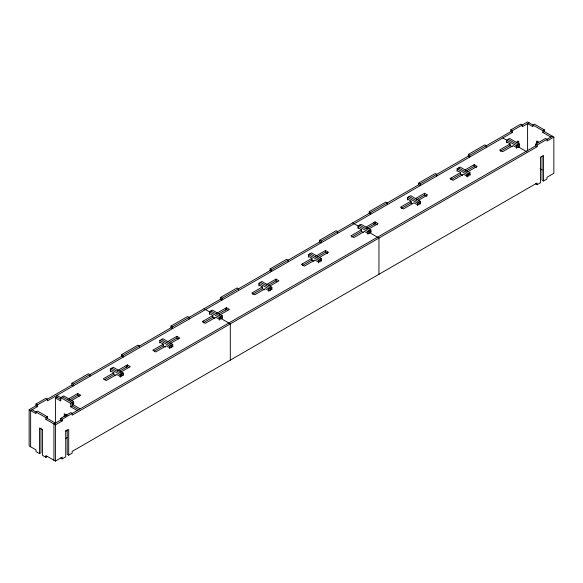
<?xml version="1.0" encoding="UTF-8"?>
<svg xmlns="http://www.w3.org/2000/svg" width="583" height="583" viewBox="0 0 583 583"><rect width="100%" height="100%" fill="white"/><g stroke="black" fill="none" stroke-linecap="round" stroke-linejoin="round"><path stroke-width="0.87" d="M40.963 428.068L40.963 452.743L39.476 453.596L36.008 451.599L36.008 449.879L29.15 445.922L29.15 409.689L36.008 405.732L36.008 404.012L45.911 398.291L47.398 399.151L47.398 400.871L512.311 132.45L512.311 130.738L510.825 129.878L510.825 131.598L512.311 132.45M71.928 383.271L73.414 384.131L73.414 385.851L71.928 384.991L71.928 383.271L88.441 373.739L89.928 374.599L89.928 376.312M121.468 354.668L122.955 355.528L122.955 357.248L121.468 356.388L121.468 354.668L137.989 345.136L139.475 345.996L139.475 347.708M171.016 326.065L172.502 326.925L172.502 328.637L171.016 327.777L171.016 326.065L187.537 316.533L189.023 317.385L189.023 319.105M220.563 297.461L222.05 298.314L222.05 300.034L220.563 299.174L220.563 297.461L237.077 287.922L238.564 288.782L238.564 290.502M270.111 268.85L271.598 269.71L271.598 271.43L270.111 270.57L270.111 268.85L286.625 259.318L288.111 260.178L288.111 261.891M319.659 240.247L321.146 241.107L321.146 242.82L319.659 241.967L319.659 240.247L336.172 230.715L337.659 231.568L337.659 233.287M369.207 211.644L370.693 212.504L370.693 214.216L369.207 213.356L369.207 211.644L385.72 202.104L387.207 202.964L387.207 204.684M418.754 183.04L420.241 183.893L420.241 185.613L418.754 184.753L418.754 183.04L435.268 173.501L436.754 174.361L436.754 176.073M468.295 154.429L469.781 155.289L469.781 157.009L468.295 156.149L468.295 154.429L484.816 144.897L486.302 145.757L486.302 147.47M510.825 129.878L520.736 124.157L522.222 125.017L522.222 126.73L529.08 122.78M36.008 404.012L37.487 404.872L71.928 384.991M73.414 384.131L121.468 356.388M122.955 355.528L171.016 327.777M172.502 326.925L220.563 299.174M222.05 298.314L270.111 270.57M271.598 269.71L319.659 241.967M321.146 241.107L369.207 213.356M370.693 212.504L418.754 184.753M420.241 183.893L468.295 156.149M469.781 155.289L510.825 131.598M512.311 130.738L527.586 121.92L542.868 130.738L542.868 132.458L550.877 137.078M37.487 404.872L37.487 406.591L30.637 410.549L30.637 446.782M55.414 423.396L55.414 397.963L56.901 397.103L60.734 399.319M110.325 371.597L110.325 369.024L113.299 367.305L123.21 373.025L123.21 375.598M159.873 342.993L159.873 340.414L162.846 338.701L172.757 344.422L172.757 346.994M258.969 285.779L258.969 283.207L261.942 281.487L271.846 287.208L271.846 289.787M308.516 257.176L308.516 254.596L311.482 252.884L321.393 258.604L321.393 261.177M407.604 199.962L407.604 197.389L410.578 195.669L420.489 201.39L420.489 203.97M457.152 171.358L457.152 168.786L460.125 167.066L470.036 172.787L470.036 175.359M67.971 399.195L77.787 393.525L80.76 395.245L70.944 400.907M104.736 379.686L113.794 374.454L113.794 372.741L103.22 378.841L106.193 380.561L116.768 374.454L120.236 376.458L123.21 374.738M117.504 370.599L127.334 364.922L130.308 366.634L120.492 372.304M154.276 351.083L163.342 345.85L163.342 344.13L152.768 350.237L155.741 351.95L166.315 345.85L169.777 347.854L172.75 346.134M167.066 341.981L176.882 336.318L179.856 338.031L170.039 343.7M203.307 321.058L203.307 322.778L212.882 317.247L212.882 315.527L202.316 321.634L205.289 323.346L215.856 317.247L219.325 319.244L222.298 317.531M216.592 313.384L226.43 307.707L229.403 309.427L219.587 315.09M252.614 294.306L262.43 288.636L262.43 286.923L251.863 293.023L254.837 294.743L265.403 288.636L268.872 290.64L271.846 288.928M266.161 284.774L275.978 279.104L278.951 280.817L269.885 286.049M302.402 263.844L302.402 265.564L311.978 260.033L311.978 258.32L301.411 264.42L304.384 266.132L314.951 260.033L318.42 262.037L321.393 260.317M315.709 256.163L325.518 250.501L328.491 252.213L319.433 257.446M351.709 237.092L361.526 231.429L361.526 229.709L350.951 235.816L353.925 237.529L364.499 231.429L367.968 233.433L370.941 231.713M365.971 227.144L375.066 221.89L378.039 223.61L368.981 228.842M401.257 208.488L411.073 202.826L411.073 201.106L400.499 207.205L403.472 208.925L414.047 202.826L417.515 204.822L420.489 203.11M415.555 198.519L424.613 193.286L427.587 195.006L418.528 200.231M451.038 178.034L451.038 179.746L460.621 174.215L460.621 172.502L450.047 178.602L453.02 180.322L463.587 174.215L467.056 176.219L470.029 174.506M465.103 169.915L474.161 164.683L477.134 166.395L468.076 171.628M500.352 151.281L510.161 145.612L510.161 143.899L499.595 149.999L502.568 151.711L513.135 145.612L516.604 147.616L518.09 146.756L526.864 151.82M69.486 400.033L77.787 395.245L79.273 396.097M119.712 371.036L127.334 366.634L128.821 367.494M169.332 342.389L176.882 338.031L178.369 338.891M218.807 313.829L226.43 309.427L227.917 310.28M268.428 285.182L275.978 280.817L277.464 281.676M317.218 257.008L325.518 252.213L327.748 253.503M366.707 228.434L375.066 223.61L377.296 224.9M416.306 199.801L424.613 195.006L426.843 196.289M465.853 171.191L474.161 166.395L476.391 167.685M516.523 142.42L518.753 141.13L518.753 144.657M32.123 409.689L45.919 417.654L47.405 416.794L47.405 418.507L55.414 423.134M77.24 410.563L70.689 406.781L70.689 403.349L73.662 401.629L73.662 404.208M110.325 369.024L120.236 374.745L123.21 373.025M159.873 340.414L169.784 346.134L172.757 344.422M219.325 320.103L219.325 317.531L222.305 315.818L222.305 318.391M258.969 283.207L268.872 288.928L271.846 287.208M308.516 254.596L318.42 260.317L321.393 258.604M352.686 222.895L367.968 231.713L370.941 230.001L370.941 232.573M407.604 197.389L417.515 203.11L420.489 201.39M457.152 168.786L467.063 174.506L470.036 172.787M502.816 137.938L516.611 145.896L519.584 144.183L519.584 147.616M542.868 130.738L544.354 129.878L544.354 131.598L553.85 137.078L553.85 173.311L547 177.268L547 178.988L543.531 180.992L542.044 180.132L542.044 156.339M45.919 417.654L45.919 419.366L47.405 418.507M73.662 403.349L72.175 404.201L80.184 408.829M542.868 132.458L544.354 131.598M70.689 406.781L72.175 405.921L78.727 409.703M53.928 460.227L53.928 423.994L60.778 420.037L60.778 418.317L70.689 412.596L72.175 413.456L72.175 415.169L537.089 146.756L537.089 145.043L535.602 144.183L535.602 145.896L537.089 146.756M535.602 144.183L545.513 138.463L547 139.322L547 141.035L553.85 137.078M60.778 418.317L62.264 419.177L535.602 145.896M537.089 145.043L552.363 136.218M45.919 419.366L55.414 424.847L62.264 420.89L62.264 419.177M65.733 431.289L68.707 429.569L68.707 455.126L67.22 454.266L67.22 429.591M65.733 438.438L67.22 437.578M42.442 429.387L42.45 455.316L45.919 457.32L47.405 456.46M45.919 457.32L45.919 455.6L55.414 461.08L62.264 457.123L62.264 458.843L60.778 457.983M62.264 458.843L65.733 456.839L65.733 430.509M68.707 455.126L72.175 453.122L72.175 451.402L537.089 182.989L537.089 184.709L535.602 183.849M537.089 184.709L540.558 182.705L540.558 157.148L543.531 155.435L543.531 180.992M544.354 129.878L534.443 124.157L532.957 125.017L532.957 126.737L527.593 123.632L527.593 150.808M538.656 142.42L536.426 141.13L536.426 144.657M519.584 144.183L509.673 138.463L506.7 140.175L506.7 142.755M508.187 139.322L518.098 145.043L518.098 147.616M506.693 141.895L510.161 143.899M509.87 145.444L512.202 146.785M540.091 168.8L542.175 170.003M458.639 167.926L468.55 173.647L468.55 176.219M457.152 170.498L460.621 172.502M460.322 174.047L462.654 175.388M409.091 196.529L419.002 202.25L419.002 204.822M407.604 199.102L411.073 201.106M410.775 202.651L412.327 203.547M370.941 230.001L361.03 224.28L358.057 225.993L358.057 228.565M359.543 225.133L369.454 230.853L369.454 233.433M369.454 232.573L378.95 238.053L378.95 274.287M358.057 227.713L361.526 229.709M361.227 231.254L363.559 232.602M309.996 253.743L319.907 259.464L319.907 262.037M308.509 256.316L311.978 258.32M311.686 259.865L314.011 261.206M260.455 282.347L270.359 288.068L270.359 290.64M258.961 284.919L262.43 286.923M262.139 288.468L264.463 289.809M222.305 315.818L212.394 310.09L209.421 311.81L209.421 314.383M210.908 310.95L220.819 316.671L220.811 319.251M204.05 308.713L219.325 317.531M220.811 318.391L230.314 323.871L230.314 360.105M209.414 313.523L212.882 315.527M212.591 317.072L214.916 318.42M161.36 339.561L171.271 345.282L171.271 347.854M159.873 342.134L163.342 344.13M163.043 345.683L165.375 347.023M111.812 368.164L121.723 373.885L121.723 376.458M110.325 370.737L113.794 372.741M113.496 374.286L115.828 375.627M73.662 401.629L63.751 395.908L60.778 397.628L60.778 401.06L55.414 397.963M62.264 396.768L72.175 402.489L72.175 405.921M70.689 403.349L56.894 395.383L56.894 397.103M67.22 415.46L64.247 413.741L64.247 416.386M36.008 405.732L37.487 406.591M60.778 420.037L62.264 420.89M47.405 416.794L37.494 411.073L36.008 411.926L36.008 413.646L29.15 409.689M42.45 429.758L39.476 428.046L39.476 453.596M537.912 141.152L537.912 142.915M517.267 141.152L517.267 142.915M516.611 145.896L516.611 148.476M474.161 164.683L474.161 166.395M467.063 174.506L467.063 177.079M424.613 193.286L424.613 195.006M417.515 203.11L417.515 205.682M375.066 221.89L375.066 223.61M374.075 222.466L374.075 224.178M367.968 231.713L367.968 234.286M325.518 250.501L325.518 252.213M318.42 260.317L318.42 262.897M275.978 279.104L275.978 280.817M268.872 288.928L268.872 291.5M226.43 307.707L226.43 309.427M225.439 308.283L225.439 309.996M176.882 336.318L176.882 338.031M169.784 346.134L169.784 348.714M127.334 364.922L127.334 366.634M126.343 365.49L126.343 367.21M120.236 374.745L120.236 377.318M77.787 393.525L77.787 395.245M65.733 414.644L65.733 416.408M55.414 424.847L55.414 461.08"/></g></svg>
